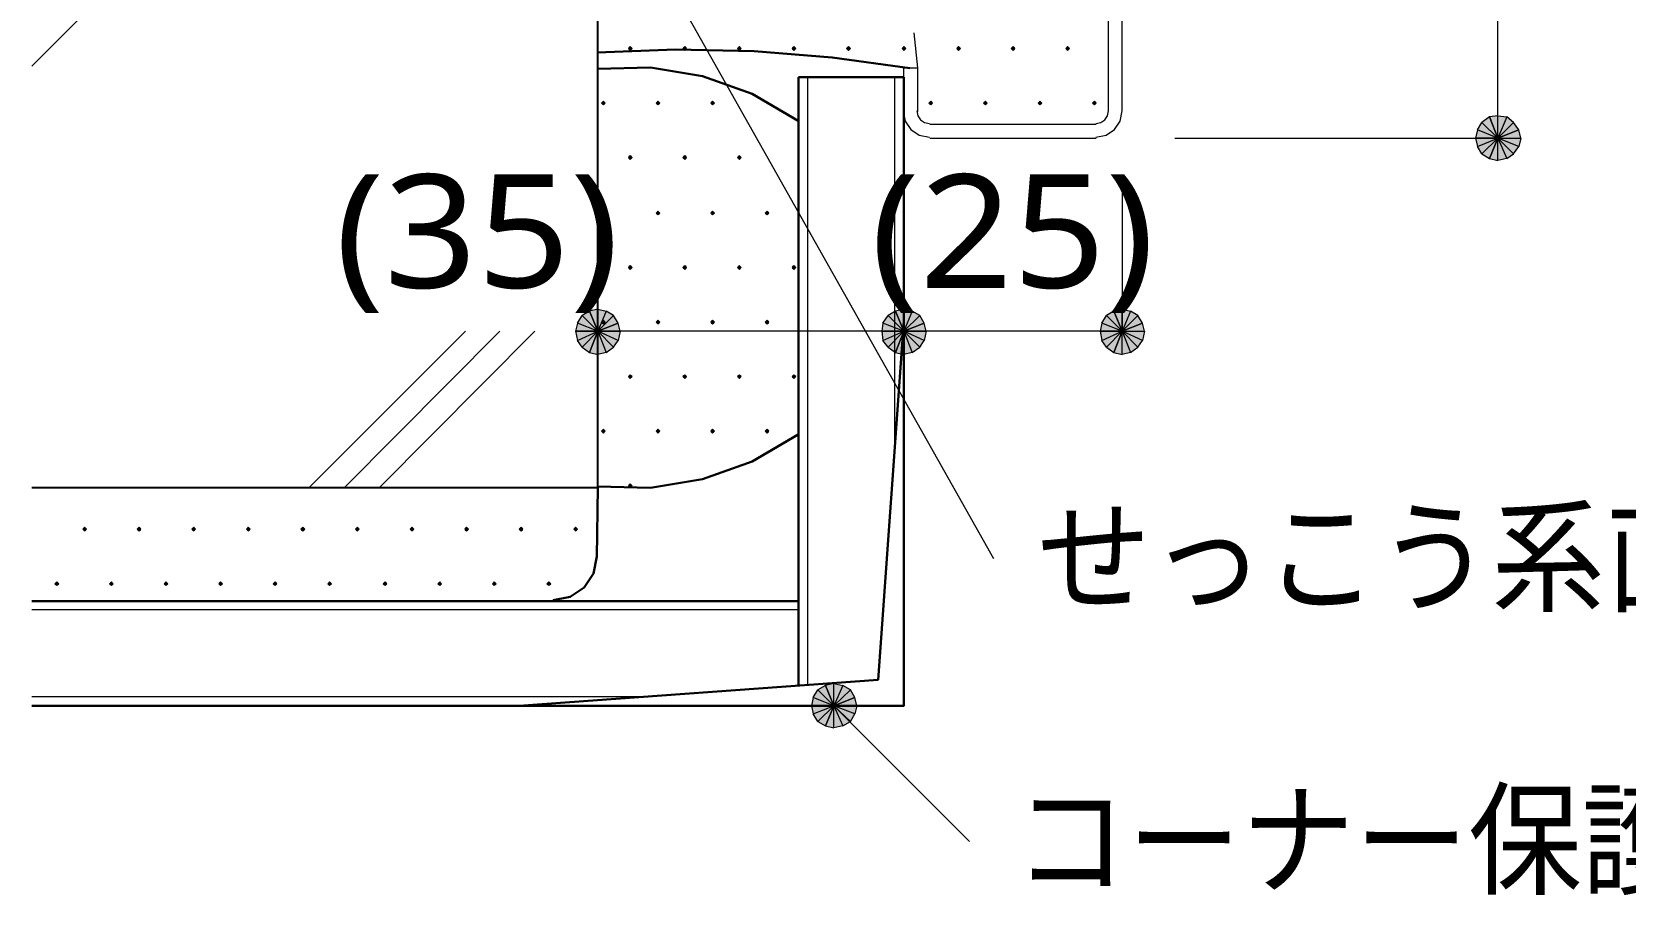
# Model space of a CAD drawing. Header units: millimetres. Extents: x 0 to 420, y 0 to 297.
# Drawn here: x 27.73 to 64.19, y 78.11 to 97.87 of the extents above; entities that cross this region are included whole.
import ezdxf
from ezdxf.enums import TextEntityAlignment as Align

# ---------------------------------------------------------------- set-up
doc = ezdxf.new("R2010")
doc.units = ezdxf.units.MM
doc.styles.add('kst32b', font='NotoSansJP-Variable.ttf')

msp = doc.modelspace()

# ---------------------------------------------------------------- hatches: boundary and pattern name
for points in [[(41.423, 97.536), (41.402, 97.515), (41.381, 97.494), (41.402, 97.472), (41.423, 97.451), (41.444, 97.472), (41.466, 97.494), (41.444, 97.515), (41.423, 97.536)], [(42.672, 97.536), (42.651, 97.515), (42.63, 97.494), (42.651, 97.472), (42.672, 97.451), (42.693, 97.472), (42.714, 97.494), (42.693, 97.515), (42.672, 97.536)], [(43.921, 97.536), (43.9, 97.515), (43.879, 97.494), (43.9, 97.472), (43.921, 97.451), (43.942, 97.472), (43.963, 97.494), (43.942, 97.515), (43.921, 97.536)], [(45.17, 97.536), (45.148, 97.515), (45.127, 97.494), (45.148, 97.472), (45.17, 97.451), (45.191, 97.472), (45.212, 97.494), (45.191, 97.515), (45.17, 97.536)], [(46.419, 97.536), (46.397, 97.515), (46.376, 97.494), (46.397, 97.472), (46.419, 97.451), (46.44, 97.472), (46.461, 97.494), (46.44, 97.515), (46.419, 97.536)], [(47.689, 97.536), (47.667, 97.515), (47.646, 97.494), (47.667, 97.472), (47.689, 97.451), (47.71, 97.472), (47.731, 97.494), (47.71, 97.515), (47.689, 97.536)], [(48.937, 97.536), (48.916, 97.515), (48.895, 97.494), (48.916, 97.472), (48.937, 97.451), (48.959, 97.472), (48.98, 97.494), (48.959, 97.515), (48.937, 97.536)], [(50.186, 97.536), (50.165, 97.515), (50.144, 97.494), (50.165, 97.472), (50.186, 97.451), (50.207, 97.472), (50.229, 97.494), (50.207, 97.515), (50.186, 97.536)], [(51.435, 97.536), (51.414, 97.515), (51.393, 97.494), (51.414, 97.472), (51.435, 97.451), (51.456, 97.472), (51.477, 97.494), (51.456, 97.515), (51.435, 97.536)], [(40.809, 96.287), (40.788, 96.266), (40.767, 96.245), (40.788, 96.224), (40.809, 96.202), (40.83, 96.224), (40.852, 96.245), (40.83, 96.266), (40.809, 96.287)], [(42.058, 96.287), (42.037, 96.266), (42.016, 96.245), (42.037, 96.224), (42.058, 96.202), (42.079, 96.224), (42.1, 96.245), (42.079, 96.266), (42.058, 96.287)], [(43.307, 96.287), (43.286, 96.266), (43.265, 96.245), (43.286, 96.224), (43.307, 96.202), (43.328, 96.224), (43.349, 96.245), (43.328, 96.266), (43.307, 96.287)], [(48.302, 96.287), (48.281, 96.266), (48.26, 96.245), (48.281, 96.224), (48.302, 96.202), (48.323, 96.224), (48.345, 96.245), (48.323, 96.266), (48.302, 96.287)], [(49.551, 96.287), (49.53, 96.266), (49.509, 96.245), (49.53, 96.224), (49.551, 96.202), (49.572, 96.224), (49.594, 96.245), (49.572, 96.266), (49.551, 96.287)], [(50.8, 96.287), (50.779, 96.266), (50.758, 96.245), (50.779, 96.224), (50.8, 96.202), (50.821, 96.224), (50.842, 96.245), (50.821, 96.266), (50.8, 96.287)], [(52.049, 96.287), (52.028, 96.266), (52.007, 96.245), (52.028, 96.224), (52.049, 96.202), (52.07, 96.224), (52.091, 96.245), (52.07, 96.266), (52.049, 96.287)], [(61.764, 95.631), (61.637, 95.8), (61.278, 95.441), (61.764, 95.631)], [(41.423, 95.038), (41.402, 95.017), (41.381, 94.996), (41.402, 94.975), (41.423, 94.954), (41.444, 94.975), (41.466, 94.996), (41.444, 95.017), (41.423, 95.038)], [(42.672, 95.038), (42.651, 95.017), (42.63, 94.996), (42.651, 94.975), (42.672, 94.954), (42.693, 94.975), (42.714, 94.996), (42.693, 95.017), (42.672, 95.038)], [(43.921, 95.038), (43.9, 95.017), (43.879, 94.996), (43.9, 94.975), (43.921, 94.954), (43.942, 94.975), (43.963, 94.996), (43.942, 95.017), (43.921, 95.038)], [(40.809, 93.768), (40.788, 93.747), (40.767, 93.726), (40.788, 93.705), (40.809, 93.684), (40.83, 93.705), (40.852, 93.726), (40.83, 93.747), (40.809, 93.768)], [(42.058, 93.768), (42.037, 93.747), (42.016, 93.726), (42.037, 93.705), (42.058, 93.684), (42.079, 93.705), (42.1, 93.726), (42.079, 93.747), (42.058, 93.768)], [(43.307, 93.768), (43.286, 93.747), (43.265, 93.726), (43.286, 93.705), (43.307, 93.684), (43.328, 93.705), (43.349, 93.726), (43.328, 93.747), (43.307, 93.768)], [(44.556, 93.768), (44.535, 93.747), (44.514, 93.726), (44.535, 93.705), (44.556, 93.684), (44.577, 93.705), (44.598, 93.726), (44.577, 93.747), (44.556, 93.768)], [(41.423, 92.52), (41.402, 92.498), (41.381, 92.477), (41.402, 92.456), (41.423, 92.435), (41.444, 92.456), (41.466, 92.477), (41.444, 92.498), (41.423, 92.52)], [(42.672, 92.52), (42.651, 92.498), (42.63, 92.477), (42.651, 92.456), (42.672, 92.435), (42.693, 92.456), (42.714, 92.477), (42.693, 92.498), (42.672, 92.52)], [(43.921, 92.52), (43.9, 92.498), (43.879, 92.477), (43.9, 92.456), (43.921, 92.435), (43.942, 92.456), (43.963, 92.477), (43.942, 92.498), (43.921, 92.52)], [(45.17, 92.52), (45.148, 92.498), (45.127, 92.477), (45.148, 92.456), (45.17, 92.435), (45.191, 92.456), (45.212, 92.477), (45.191, 92.498), (45.17, 92.52)], [(41.148, 91.207), (41.042, 91.377), (40.682, 91.017), (41.148, 91.207)], [(40.809, 91.271), (40.788, 91.25), (40.767, 91.228), (40.788, 91.207), (40.809, 91.186), (40.83, 91.207), (40.852, 91.228), (40.83, 91.25), (40.809, 91.271)], [(42.058, 91.271), (42.037, 91.25), (42.016, 91.228), (42.037, 91.207), (42.058, 91.186), (42.079, 91.207), (42.1, 91.228), (42.079, 91.25), (42.058, 91.271)], [(43.307, 91.271), (43.286, 91.25), (43.265, 91.228), (43.286, 91.207), (43.307, 91.186), (43.328, 91.207), (43.349, 91.228), (43.328, 91.25), (43.307, 91.271)], [(44.556, 91.271), (44.535, 91.25), (44.514, 91.228), (44.535, 91.207), (44.556, 91.186), (44.577, 91.207), (44.598, 91.228), (44.577, 91.25), (44.556, 91.271)], [(48.154, 91.207), (48.048, 91.377), (47.689, 91.017), (48.154, 91.207)], [(53.15, 91.207), (53.044, 91.377), (52.684, 91.017), (53.15, 91.207)], [(41.423, 90.022), (41.402, 90.001), (41.381, 89.979), (41.402, 89.958), (41.423, 89.937), (41.444, 89.958), (41.466, 89.979), (41.444, 90.001), (41.423, 90.022)], [(42.672, 90.022), (42.651, 90.001), (42.63, 89.979), (42.651, 89.958), (42.672, 89.937), (42.693, 89.958), (42.714, 89.979), (42.693, 90.001), (42.672, 90.022)], [(43.921, 90.022), (43.9, 90.001), (43.879, 89.979), (43.9, 89.958), (43.921, 89.937), (43.942, 89.958), (43.963, 89.979), (43.942, 90.001), (43.921, 90.022)], [(45.17, 90.022), (45.148, 90.001), (45.127, 89.979), (45.148, 89.958), (45.17, 89.937), (45.191, 89.958), (45.212, 89.979), (45.191, 90.001), (45.17, 90.022)], [(40.809, 88.773), (40.788, 88.752), (40.767, 88.731), (40.788, 88.709), (40.809, 88.688), (40.83, 88.709), (40.852, 88.731), (40.83, 88.752), (40.809, 88.773)], [(42.058, 88.773), (42.037, 88.752), (42.016, 88.731), (42.037, 88.709), (42.058, 88.688), (42.079, 88.709), (42.1, 88.731), (42.079, 88.752), (42.058, 88.773)], [(43.307, 88.773), (43.286, 88.752), (43.265, 88.731), (43.286, 88.709), (43.307, 88.688), (43.328, 88.709), (43.349, 88.731), (43.328, 88.752), (43.307, 88.773)], [(44.556, 88.773), (44.535, 88.752), (44.514, 88.731), (44.535, 88.709), (44.556, 88.688), (44.577, 88.709), (44.598, 88.731), (44.577, 88.752), (44.556, 88.773)], [(41.423, 87.524), (41.402, 87.503), (41.381, 87.482), (41.402, 87.461), (41.423, 87.439), (41.444, 87.461), (41.466, 87.482), (41.444, 87.503), (41.423, 87.524)], [(28.935, 86.529), (28.914, 86.508), (28.893, 86.487), (28.914, 86.466), (28.935, 86.445), (28.956, 86.466), (28.977, 86.487), (28.956, 86.508), (28.935, 86.529)], [(30.184, 86.529), (30.162, 86.508), (30.141, 86.487), (30.162, 86.466), (30.184, 86.445), (30.205, 86.466), (30.226, 86.487), (30.205, 86.508), (30.184, 86.529)], [(31.432, 86.529), (31.411, 86.508), (31.39, 86.487), (31.411, 86.466), (31.432, 86.445), (31.454, 86.466), (31.475, 86.487), (31.454, 86.508), (31.432, 86.529)], [(32.681, 86.529), (32.66, 86.508), (32.639, 86.487), (32.66, 86.466), (32.681, 86.445), (32.703, 86.466), (32.724, 86.487), (32.703, 86.508), (32.681, 86.529)], [(33.93, 86.529), (33.909, 86.508), (33.888, 86.487), (33.909, 86.466), (33.93, 86.445), (33.951, 86.466), (33.973, 86.487), (33.951, 86.508), (33.93, 86.529)], [(35.179, 86.529), (35.158, 86.508), (35.137, 86.487), (35.158, 86.466), (35.179, 86.445), (35.2, 86.466), (35.221, 86.487), (35.2, 86.508), (35.179, 86.529)], [(36.428, 86.529), (36.407, 86.508), (36.386, 86.487), (36.407, 86.466), (36.428, 86.445), (36.449, 86.466), (36.47, 86.487), (36.449, 86.508), (36.428, 86.529)], [(37.677, 86.529), (37.655, 86.508), (37.634, 86.487), (37.655, 86.466), (37.677, 86.445), (37.698, 86.466), (37.719, 86.487), (37.698, 86.508), (37.677, 86.529)], [(38.925, 86.529), (38.904, 86.508), (38.883, 86.487), (38.904, 86.466), (38.925, 86.445), (38.947, 86.466), (38.968, 86.487), (38.947, 86.508), (38.925, 86.529)], [(40.174, 86.529), (40.153, 86.508), (40.132, 86.487), (40.153, 86.466), (40.174, 86.445), (40.196, 86.466), (40.217, 86.487), (40.196, 86.508), (40.174, 86.529)], [(28.3, 85.28), (28.279, 85.259), (28.257, 85.238), (28.279, 85.217), (28.3, 85.196), (28.321, 85.217), (28.342, 85.238), (28.321, 85.259), (28.3, 85.28)], [(29.549, 85.28), (29.528, 85.259), (29.506, 85.238), (29.528, 85.217), (29.549, 85.196), (29.57, 85.217), (29.591, 85.238), (29.57, 85.259), (29.549, 85.28)], [(30.798, 85.28), (30.776, 85.259), (30.755, 85.238), (30.776, 85.217), (30.798, 85.196), (30.819, 85.217), (30.84, 85.238), (30.819, 85.259), (30.798, 85.28)], [(32.046, 85.28), (32.025, 85.259), (32.004, 85.238), (32.025, 85.217), (32.046, 85.196), (32.068, 85.217), (32.089, 85.238), (32.068, 85.259), (32.046, 85.28)], [(33.295, 85.28), (33.274, 85.259), (33.253, 85.238), (33.274, 85.217), (33.295, 85.196), (33.316, 85.217), (33.337, 85.238), (33.316, 85.259), (33.295, 85.28)], [(34.544, 85.28), (34.523, 85.259), (34.502, 85.238), (34.523, 85.217), (34.544, 85.196), (34.565, 85.217), (34.586, 85.238), (34.565, 85.259), (34.544, 85.28)], [(35.814, 85.28), (35.793, 85.259), (35.772, 85.238), (35.793, 85.217), (35.814, 85.196), (35.835, 85.217), (35.856, 85.238), (35.835, 85.259), (35.814, 85.28)], [(37.063, 85.28), (37.042, 85.259), (37.021, 85.238), (37.042, 85.217), (37.063, 85.196), (37.084, 85.217), (37.105, 85.238), (37.084, 85.259), (37.063, 85.28)], [(38.312, 85.28), (38.291, 85.259), (38.269, 85.238), (38.291, 85.217), (38.312, 85.196), (38.333, 85.217), (38.354, 85.238), (38.333, 85.259), (38.312, 85.28)], [(39.561, 85.28), (39.539, 85.259), (39.518, 85.238), (39.539, 85.217), (39.561, 85.196), (39.582, 85.217), (39.603, 85.238), (39.582, 85.259), (39.561, 85.28)], [(46.567, 82.635), (46.461, 82.804), (46.08, 82.444), (46.567, 82.635)]]:
    msp.add_hatch(color=7).paths.add_polyline_path(points)
h = msp.add_hatch(color=7)
h.paths.add_polyline_path([(61.087, 95.927), (60.918, 95.8), (61.278, 95.441), (61.087, 95.927)])
h.paths.add_polyline_path([(60.918, 95.8), (61.278, 95.441), (60.812, 95.631), (60.918, 95.8)])
h.paths.add_polyline_path([(61.278, 95.441), (60.812, 95.631), (60.77, 95.441), (61.278, 95.441)])
h = msp.add_hatch(color=7)
h.paths.add_polyline_path([(61.637, 95.8), (61.489, 95.927), (61.278, 95.441), (61.637, 95.8)])
h.paths.add_polyline_path([(61.489, 95.927), (61.278, 95.441), (61.278, 95.948), (61.489, 95.927)])
h.paths.add_polyline_path([(61.278, 95.441), (61.278, 95.948), (61.087, 95.927), (61.278, 95.441)])
h = msp.add_hatch(color=7)
h.paths.add_polyline_path([(61.637, 95.081), (61.764, 95.25), (61.278, 95.441), (61.637, 95.081)])
h.paths.add_polyline_path([(61.764, 95.25), (61.278, 95.441), (61.807, 95.441), (61.764, 95.25)])
h.paths.add_polyline_path([(61.278, 95.441), (61.807, 95.441), (61.764, 95.631), (61.278, 95.441)])
h = msp.add_hatch(color=7)
h.paths.add_polyline_path([(60.77, 95.441), (60.812, 95.25), (61.278, 95.441), (60.77, 95.441)])
h.paths.add_polyline_path([(60.812, 95.25), (61.278, 95.441), (60.918, 95.081), (60.812, 95.25)])
h.paths.add_polyline_path([(61.278, 95.441), (60.918, 95.081), (61.087, 94.975), (61.278, 95.441)])
h = msp.add_hatch(color=7)
h.paths.add_polyline_path([(61.087, 94.975), (61.278, 94.932), (61.278, 95.441), (61.087, 94.975)])
h.paths.add_polyline_path([(61.278, 94.932), (61.278, 95.441), (61.489, 94.975), (61.278, 94.932)])
h.paths.add_polyline_path([(61.278, 95.441), (61.489, 94.975), (61.637, 95.081), (61.278, 95.441)])
h = msp.add_hatch(color=7)
h.paths.add_polyline_path([(40.492, 91.482), (40.323, 91.377), (40.682, 91.017), (40.492, 91.482)])
h.paths.add_polyline_path([(40.323, 91.377), (40.682, 91.017), (40.217, 91.207), (40.323, 91.377)])
h.paths.add_polyline_path([(40.682, 91.017), (40.217, 91.207), (40.174, 91.017), (40.682, 91.017)])
h = msp.add_hatch(color=7)
h.paths.add_polyline_path([(41.042, 91.377), (40.873, 91.482), (40.682, 91.017), (41.042, 91.377)])
h.paths.add_polyline_path([(40.873, 91.482), (40.682, 91.017), (40.682, 91.525), (40.873, 91.482)])
h.paths.add_polyline_path([(40.682, 91.017), (40.682, 91.525), (40.492, 91.482), (40.682, 91.017)])
h = msp.add_hatch(color=7)
h.paths.add_polyline_path([(41.042, 90.657), (41.148, 90.805), (40.682, 91.017), (41.042, 90.657)])
h.paths.add_polyline_path([(41.148, 90.805), (40.682, 91.017), (41.19, 91.017), (41.148, 90.805)])
h.paths.add_polyline_path([(40.682, 91.017), (41.19, 91.017), (41.148, 91.207), (40.682, 91.017)])
h = msp.add_hatch(color=7)
h.paths.add_polyline_path([(47.498, 91.482), (47.329, 91.377), (47.689, 91.017), (47.498, 91.482)])
h.paths.add_polyline_path([(47.329, 91.377), (47.689, 91.017), (47.202, 91.207), (47.329, 91.377)])
h.paths.add_polyline_path([(47.689, 91.017), (47.202, 91.207), (47.18, 91.017), (47.689, 91.017)])
h = msp.add_hatch(color=7)
h.paths.add_polyline_path([(48.048, 91.377), (47.879, 91.482), (47.689, 91.017), (48.048, 91.377)])
h.paths.add_polyline_path([(47.879, 91.482), (47.689, 91.017), (47.689, 91.525), (47.879, 91.482)])
h.paths.add_polyline_path([(47.689, 91.017), (47.689, 91.525), (47.498, 91.482), (47.689, 91.017)])
h = msp.add_hatch(color=7)
h.paths.add_polyline_path([(48.048, 90.657), (48.154, 90.805), (47.689, 91.017), (48.048, 90.657)])
h.paths.add_polyline_path([(48.154, 90.805), (47.689, 91.017), (48.196, 91.017), (48.154, 90.805)])
h.paths.add_polyline_path([(47.689, 91.017), (48.196, 91.017), (48.154, 91.207), (47.689, 91.017)])
h = msp.add_hatch(color=7)
h.paths.add_polyline_path([(52.493, 91.482), (52.324, 91.377), (52.684, 91.017), (52.493, 91.482)])
h.paths.add_polyline_path([(52.324, 91.377), (52.684, 91.017), (52.218, 91.207), (52.324, 91.377)])
h.paths.add_polyline_path([(52.684, 91.017), (52.218, 91.207), (52.176, 91.017), (52.684, 91.017)])
h = msp.add_hatch(color=7)
h.paths.add_polyline_path([(53.044, 91.377), (52.874, 91.482), (52.684, 91.017), (53.044, 91.377)])
h.paths.add_polyline_path([(52.874, 91.482), (52.684, 91.017), (52.684, 91.525), (52.874, 91.482)])
h.paths.add_polyline_path([(52.684, 91.017), (52.684, 91.525), (52.493, 91.482), (52.684, 91.017)])
h = msp.add_hatch(color=7)
h.paths.add_polyline_path([(53.044, 90.657), (53.15, 90.805), (52.684, 91.017), (53.044, 90.657)])
h.paths.add_polyline_path([(53.15, 90.805), (52.684, 91.017), (53.192, 91.017), (53.15, 90.805)])
h.paths.add_polyline_path([(52.684, 91.017), (53.192, 91.017), (53.15, 91.207), (52.684, 91.017)])
h = msp.add_hatch(color=7)
h.paths.add_polyline_path([(40.174, 91.017), (40.217, 90.805), (40.682, 91.017), (40.174, 91.017)])
h.paths.add_polyline_path([(40.217, 90.805), (40.682, 91.017), (40.323, 90.657), (40.217, 90.805)])
h.paths.add_polyline_path([(40.682, 91.017), (40.323, 90.657), (40.492, 90.53), (40.682, 91.017)])
h = msp.add_hatch(color=7)
h.paths.add_polyline_path([(40.492, 90.53), (40.682, 90.487), (40.682, 91.017), (40.492, 90.53)])
h.paths.add_polyline_path([(40.682, 90.487), (40.682, 91.017), (40.873, 90.53), (40.682, 90.487)])
h.paths.add_polyline_path([(40.682, 91.017), (40.873, 90.53), (41.042, 90.657), (40.682, 91.017)])
h = msp.add_hatch(color=7)
h.paths.add_polyline_path([(47.18, 91.017), (47.202, 90.805), (47.689, 91.017), (47.18, 91.017)])
h.paths.add_polyline_path([(47.202, 90.805), (47.689, 91.017), (47.329, 90.657), (47.202, 90.805)])
h.paths.add_polyline_path([(47.689, 91.017), (47.329, 90.657), (47.498, 90.53), (47.689, 91.017)])
h = msp.add_hatch(color=7)
h.paths.add_polyline_path([(47.498, 90.53), (47.689, 90.487), (47.689, 91.017), (47.498, 90.53)])
h.paths.add_polyline_path([(47.689, 90.487), (47.689, 91.017), (47.879, 90.53), (47.689, 90.487)])
h.paths.add_polyline_path([(47.689, 91.017), (47.879, 90.53), (48.048, 90.657), (47.689, 91.017)])
h = msp.add_hatch(color=7)
h.paths.add_polyline_path([(52.176, 91.017), (52.218, 90.805), (52.684, 91.017), (52.176, 91.017)])
h.paths.add_polyline_path([(52.218, 90.805), (52.684, 91.017), (52.324, 90.657), (52.218, 90.805)])
h.paths.add_polyline_path([(52.684, 91.017), (52.324, 90.657), (52.493, 90.53), (52.684, 91.017)])
h = msp.add_hatch(color=7)
h.paths.add_polyline_path([(52.493, 90.53), (52.684, 90.487), (52.684, 91.017), (52.493, 90.53)])
h.paths.add_polyline_path([(52.684, 90.487), (52.684, 91.017), (52.874, 90.53), (52.684, 90.487)])
h.paths.add_polyline_path([(52.684, 91.017), (52.874, 90.53), (53.044, 90.657), (52.684, 91.017)])
h = msp.add_hatch(color=7)
h.paths.add_polyline_path([(45.889, 82.91), (45.72, 82.804), (46.08, 82.444), (45.889, 82.91)])
h.paths.add_polyline_path([(45.72, 82.804), (46.08, 82.444), (45.614, 82.635), (45.72, 82.804)])
h.paths.add_polyline_path([(46.08, 82.444), (45.614, 82.635), (45.572, 82.444), (46.08, 82.444)])
h = msp.add_hatch(color=7)
h.paths.add_polyline_path([(46.461, 82.804), (46.291, 82.91), (46.08, 82.444), (46.461, 82.804)])
h.paths.add_polyline_path([(46.291, 82.91), (46.08, 82.444), (46.08, 82.952), (46.291, 82.91)])
h.paths.add_polyline_path([(46.08, 82.444), (46.08, 82.952), (45.889, 82.91), (46.08, 82.444)])
h = msp.add_hatch(color=7)
h.paths.add_polyline_path([(45.572, 82.444), (45.614, 82.254), (46.08, 82.444), (45.572, 82.444)])
h.paths.add_polyline_path([(45.614, 82.254), (46.08, 82.444), (45.72, 82.084), (45.614, 82.254)])
h.paths.add_polyline_path([(46.08, 82.444), (45.72, 82.084), (45.889, 81.979), (46.08, 82.444)])
h = msp.add_hatch(color=7)
h.paths.add_polyline_path([(45.889, 81.979), (46.08, 81.936), (46.08, 82.444), (45.889, 81.979)])
h.paths.add_polyline_path([(46.08, 81.936), (46.08, 82.444), (46.291, 81.979), (46.08, 81.936)])
h.paths.add_polyline_path([(46.08, 82.444), (46.291, 81.979), (46.461, 82.084), (46.08, 82.444)])
h = msp.add_hatch(color=7)
h.paths.add_polyline_path([(46.461, 82.084), (46.567, 82.254), (46.08, 82.444), (46.461, 82.084)])
h.paths.add_polyline_path([(46.567, 82.254), (46.08, 82.444), (46.609, 82.444), (46.567, 82.254)])
h.paths.add_polyline_path([(46.08, 82.444), (46.609, 82.444), (46.567, 82.635), (46.08, 82.444)])

# ---------------------------------------------------------------- linework, layer by layer
at = {"lineweight": 13}
for points in [[(53.89, 95.441), (61.278, 95.441), (61.278, 115.443)], [(49.742, 85.81), (36.153, 109.94)], [(39.074, 108.437), (27.728, 97.091)], [(52.366, 96.054), (52.366, 105.854)], [(52.684, 96.054), (52.684, 105.854)], [(48.006, 97.049), (47.921, 97.854)], [(47.689, 96.054), (47.689, 97.049), (48.006, 97.049)], [(48.006, 96.054), (48.006, 97.049)], [(45.487, 82.91), (45.487, 96.837)], [(47.477, 88.455), (47.477, 96.837)], [(47.667, 96.065), (47.715, 95.83), (47.844, 95.638), (48.036, 95.509), (48.271, 95.462)], [(47.985, 96.065), (48.007, 95.954), (48.069, 95.863), (48.159, 95.802), (48.271, 95.779)], [(52.081, 95.779), (52.192, 95.802), (52.283, 95.863), (52.344, 95.954), (52.366, 96.065)], [(52.081, 95.462), (52.315, 95.509), (52.507, 95.638), (52.636, 95.83), (52.684, 96.065)], [(48.281, 95.758), (52.091, 95.758)], [(48.281, 95.441), (52.091, 95.441)], [(52.684, 94.425), (52.684, 91.017)], [(37.655, 91.017), (34.078, 87.439)], [(38.439, 91.017), (34.883, 87.439)], [(39.243, 91.017), (35.687, 87.439)], [(52.684, 91.017), (47.689, 91.017), (40.682, 91.017)], [(27.728, 84.646), (45.275, 84.646)], [(27.728, 82.656), (41.677, 82.656)], [(46.08, 82.444), (49.191, 79.333)]]:
    msp.add_lwpolyline(points, dxfattribs=at)
at = {"lineweight": 25}
msp.add_lwpolyline([(27.728, 87.439), (40.682, 87.439), (40.682, 108.437)], dxfattribs=at)
at = {"lineweight": 30}
for points in [[(47.826, 97.041), (46.047, 97.291), (44.258, 97.435), (42.463, 97.471), (40.668, 97.401)], [(45.266, 95.837), (44.216, 96.452), (43.081, 96.861), (41.89, 97.055), (40.673, 97.026)], [(41.677, 82.444), (47.689, 82.444), (47.689, 96.837)], [(45.275, 82.91), (45.275, 96.837)], [(45.275, 96.837), (47.689, 96.837)], [(47.689, 91.25), (47.096, 83.037), (38.883, 82.444)], [(40.673, 87.463), (41.89, 87.434), (43.081, 87.628), (44.216, 88.036), (45.266, 88.652)], [(40.661, 85.852), (40.682, 87.439)], [(39.656, 84.857), (40.047, 84.936), (40.367, 85.152), (40.582, 85.471), (40.661, 85.863)], [(27.728, 84.836), (45.275, 84.836)], [(27.728, 82.444), (41.677, 82.444)]]:
    msp.add_lwpolyline(points, dxfattribs=at)
at = {"lineweight": 0}
for points in [[(41.423, 97.536), (41.402, 97.515), (41.381, 97.494), (41.402, 97.472), (41.423, 97.451), (41.444, 97.472), (41.466, 97.494), (41.444, 97.515)], [(42.672, 97.536), (42.651, 97.515), (42.63, 97.494), (42.651, 97.472), (42.672, 97.451), (42.693, 97.472), (42.714, 97.494), (42.693, 97.515)], [(43.921, 97.536), (43.9, 97.515), (43.879, 97.494), (43.9, 97.472), (43.921, 97.451), (43.942, 97.472), (43.963, 97.494), (43.942, 97.515)], [(45.17, 97.536), (45.148, 97.515), (45.127, 97.494), (45.148, 97.472), (45.17, 97.451), (45.191, 97.472), (45.212, 97.494), (45.191, 97.515)], [(46.419, 97.536), (46.397, 97.515), (46.376, 97.494), (46.397, 97.472), (46.419, 97.451), (46.44, 97.472), (46.461, 97.494), (46.44, 97.515)], [(47.689, 97.536), (47.667, 97.515), (47.646, 97.494), (47.667, 97.472), (47.689, 97.451), (47.71, 97.472), (47.731, 97.494), (47.71, 97.515)], [(48.937, 97.536), (48.916, 97.515), (48.895, 97.494), (48.916, 97.472), (48.937, 97.451), (48.959, 97.472), (48.98, 97.494), (48.959, 97.515)], [(50.186, 97.536), (50.165, 97.515), (50.144, 97.494), (50.165, 97.472), (50.186, 97.451), (50.207, 97.472), (50.229, 97.494), (50.207, 97.515)], [(51.435, 97.536), (51.414, 97.515), (51.393, 97.494), (51.414, 97.472), (51.435, 97.451), (51.456, 97.472), (51.477, 97.494), (51.456, 97.515)], [(40.809, 96.287), (40.788, 96.266), (40.767, 96.245), (40.788, 96.224), (40.809, 96.202), (40.83, 96.224), (40.852, 96.245), (40.83, 96.266)], [(42.058, 96.287), (42.037, 96.266), (42.016, 96.245), (42.037, 96.224), (42.058, 96.202), (42.079, 96.224), (42.1, 96.245), (42.079, 96.266)], [(43.307, 96.287), (43.286, 96.266), (43.265, 96.245), (43.286, 96.224), (43.307, 96.202), (43.328, 96.224), (43.349, 96.245), (43.328, 96.266)], [(48.302, 96.287), (48.281, 96.266), (48.26, 96.245), (48.281, 96.224), (48.302, 96.202), (48.323, 96.224), (48.345, 96.245), (48.323, 96.266)], [(49.551, 96.287), (49.53, 96.266), (49.509, 96.245), (49.53, 96.224), (49.551, 96.202), (49.572, 96.224), (49.594, 96.245), (49.572, 96.266)], [(50.8, 96.287), (50.779, 96.266), (50.758, 96.245), (50.779, 96.224), (50.8, 96.202), (50.821, 96.224), (50.842, 96.245), (50.821, 96.266)], [(52.049, 96.287), (52.028, 96.266), (52.007, 96.245), (52.028, 96.224), (52.049, 96.202), (52.07, 96.224), (52.091, 96.245), (52.07, 96.266)], [(61.087, 95.927), (60.918, 95.8), (61.278, 95.441)], [(61.278, 95.441), (61.278, 95.948), (61.087, 95.927)], [(61.489, 95.927), (61.278, 95.441), (61.278, 95.948)], [(61.637, 95.8), (61.489, 95.927), (61.278, 95.441)], [(61.278, 95.441), (60.812, 95.631), (60.77, 95.441)], [(60.918, 95.8), (61.278, 95.441), (60.812, 95.631)], [(61.764, 95.631), (61.637, 95.8), (61.278, 95.441)], [(61.278, 95.441), (61.807, 95.441), (61.764, 95.631)], [(60.77, 95.441), (60.812, 95.25), (61.278, 95.441)], [(60.812, 95.25), (61.278, 95.441), (60.918, 95.081)], [(61.278, 95.441), (60.918, 95.081), (61.087, 94.975)], [(61.087, 94.975), (61.278, 94.932), (61.278, 95.441)], [(61.278, 94.932), (61.278, 95.441), (61.489, 94.975)], [(61.278, 95.441), (61.489, 94.975), (61.637, 95.081)], [(61.637, 95.081), (61.764, 95.25), (61.278, 95.441)], [(61.764, 95.25), (61.278, 95.441), (61.807, 95.441)], [(41.423, 95.038), (41.402, 95.017), (41.381, 94.996), (41.402, 94.975), (41.423, 94.954), (41.444, 94.975), (41.466, 94.996), (41.444, 95.017)], [(42.672, 95.038), (42.651, 95.017), (42.63, 94.996), (42.651, 94.975), (42.672, 94.954), (42.693, 94.975), (42.714, 94.996), (42.693, 95.017)], [(43.921, 95.038), (43.9, 95.017), (43.879, 94.996), (43.9, 94.975), (43.921, 94.954), (43.942, 94.975), (43.963, 94.996), (43.942, 95.017)], [(40.809, 93.768), (40.788, 93.747), (40.767, 93.726), (40.788, 93.705), (40.809, 93.684), (40.83, 93.705), (40.852, 93.726), (40.83, 93.747)], [(42.058, 93.768), (42.037, 93.747), (42.016, 93.726), (42.037, 93.705), (42.058, 93.684), (42.079, 93.705), (42.1, 93.726), (42.079, 93.747)], [(43.307, 93.768), (43.286, 93.747), (43.265, 93.726), (43.286, 93.705), (43.307, 93.684), (43.328, 93.705), (43.349, 93.726), (43.328, 93.747)], [(44.556, 93.768), (44.535, 93.747), (44.514, 93.726), (44.535, 93.705), (44.556, 93.684), (44.577, 93.705), (44.598, 93.726), (44.577, 93.747)], [(41.423, 92.52), (41.402, 92.498), (41.381, 92.477), (41.402, 92.456), (41.423, 92.435), (41.444, 92.456), (41.466, 92.477), (41.444, 92.498)], [(42.672, 92.52), (42.651, 92.498), (42.63, 92.477), (42.651, 92.456), (42.672, 92.435), (42.693, 92.456), (42.714, 92.477), (42.693, 92.498)], [(43.921, 92.52), (43.9, 92.498), (43.879, 92.477), (43.9, 92.456), (43.921, 92.435), (43.942, 92.456), (43.963, 92.477), (43.942, 92.498)], [(45.17, 92.52), (45.148, 92.498), (45.127, 92.477), (45.148, 92.456), (45.17, 92.435), (45.191, 92.456), (45.212, 92.477), (45.191, 92.498)], [(40.682, 91.017), (40.217, 91.207), (40.174, 91.017)], [(40.323, 91.377), (40.682, 91.017), (40.217, 91.207)], [(40.492, 91.482), (40.323, 91.377), (40.682, 91.017)], [(40.682, 91.017), (40.682, 91.525), (40.492, 91.482)], [(40.873, 91.482), (40.682, 91.017), (40.682, 91.525)], [(41.042, 91.377), (40.873, 91.482), (40.682, 91.017)], [(41.148, 91.207), (41.042, 91.377), (40.682, 91.017)], [(40.682, 91.017), (41.19, 91.017), (41.148, 91.207)], [(40.809, 91.271), (40.788, 91.25), (40.767, 91.228), (40.788, 91.207), (40.809, 91.186), (40.83, 91.207), (40.852, 91.228), (40.83, 91.25)], [(42.058, 91.271), (42.037, 91.25), (42.016, 91.228), (42.037, 91.207), (42.058, 91.186), (42.079, 91.207), (42.1, 91.228), (42.079, 91.25)], [(43.307, 91.271), (43.286, 91.25), (43.265, 91.228), (43.286, 91.207), (43.307, 91.186), (43.328, 91.207), (43.349, 91.228), (43.328, 91.25)], [(44.556, 91.271), (44.535, 91.25), (44.514, 91.228), (44.535, 91.207), (44.556, 91.186), (44.577, 91.207), (44.598, 91.228), (44.577, 91.25)], [(47.689, 91.017), (47.202, 91.207), (47.18, 91.017)], [(47.329, 91.377), (47.689, 91.017), (47.202, 91.207)], [(47.498, 91.482), (47.329, 91.377), (47.689, 91.017)], [(47.689, 91.017), (47.689, 91.525), (47.498, 91.482)], [(47.879, 91.482), (47.689, 91.017), (47.689, 91.525)], [(48.048, 91.377), (47.879, 91.482), (47.689, 91.017)], [(48.154, 91.207), (48.048, 91.377), (47.689, 91.017)], [(47.689, 91.017), (48.196, 91.017), (48.154, 91.207)], [(52.684, 91.017), (52.218, 91.207), (52.176, 91.017)], [(52.324, 91.377), (52.684, 91.017), (52.218, 91.207)], [(52.493, 91.482), (52.324, 91.377), (52.684, 91.017)], [(52.684, 91.017), (52.684, 91.525), (52.493, 91.482)], [(52.874, 91.482), (52.684, 91.017), (52.684, 91.525)], [(53.044, 91.377), (52.874, 91.482), (52.684, 91.017)], [(53.15, 91.207), (53.044, 91.377), (52.684, 91.017)], [(52.684, 91.017), (53.192, 91.017), (53.15, 91.207)], [(40.174, 91.017), (40.217, 90.805), (40.682, 91.017)], [(40.217, 90.805), (40.682, 91.017), (40.323, 90.657)], [(40.682, 91.017), (40.323, 90.657), (40.492, 90.53)], [(40.492, 90.53), (40.682, 90.487), (40.682, 91.017)], [(40.682, 90.487), (40.682, 91.017), (40.873, 90.53)], [(40.682, 91.017), (40.873, 90.53), (41.042, 90.657)], [(41.042, 90.657), (41.148, 90.805), (40.682, 91.017)], [(41.148, 90.805), (40.682, 91.017), (41.19, 91.017)], [(47.18, 91.017), (47.202, 90.805), (47.689, 91.017)], [(47.202, 90.805), (47.689, 91.017), (47.329, 90.657)], [(47.689, 91.017), (47.329, 90.657), (47.498, 90.53)], [(47.498, 90.53), (47.689, 90.487), (47.689, 91.017)], [(47.689, 90.487), (47.689, 91.017), (47.879, 90.53)], [(47.689, 91.017), (47.879, 90.53), (48.048, 90.657)], [(48.048, 90.657), (48.154, 90.805), (47.689, 91.017)], [(48.154, 90.805), (47.689, 91.017), (48.196, 91.017)], [(52.176, 91.017), (52.218, 90.805), (52.684, 91.017)], [(52.218, 90.805), (52.684, 91.017), (52.324, 90.657)], [(52.684, 91.017), (52.324, 90.657), (52.493, 90.53)], [(52.493, 90.53), (52.684, 90.487), (52.684, 91.017)], [(52.684, 90.487), (52.684, 91.017), (52.874, 90.53)], [(52.684, 91.017), (52.874, 90.53), (53.044, 90.657)], [(53.044, 90.657), (53.15, 90.805), (52.684, 91.017)], [(53.15, 90.805), (52.684, 91.017), (53.192, 91.017)], [(41.423, 90.022), (41.402, 90.001), (41.381, 89.979), (41.402, 89.958), (41.423, 89.937), (41.444, 89.958), (41.466, 89.979), (41.444, 90.001)], [(42.672, 90.022), (42.651, 90.001), (42.63, 89.979), (42.651, 89.958), (42.672, 89.937), (42.693, 89.958), (42.714, 89.979), (42.693, 90.001)], [(43.921, 90.022), (43.9, 90.001), (43.879, 89.979), (43.9, 89.958), (43.921, 89.937), (43.942, 89.958), (43.963, 89.979), (43.942, 90.001)], [(45.17, 90.022), (45.148, 90.001), (45.127, 89.979), (45.148, 89.958), (45.17, 89.937), (45.191, 89.958), (45.212, 89.979), (45.191, 90.001)], [(40.809, 88.773), (40.788, 88.752), (40.767, 88.731), (40.788, 88.709), (40.809, 88.688), (40.83, 88.709), (40.852, 88.731), (40.83, 88.752)], [(42.058, 88.773), (42.037, 88.752), (42.016, 88.731), (42.037, 88.709), (42.058, 88.688), (42.079, 88.709), (42.1, 88.731), (42.079, 88.752)], [(43.307, 88.773), (43.286, 88.752), (43.265, 88.731), (43.286, 88.709), (43.307, 88.688), (43.328, 88.709), (43.349, 88.731), (43.328, 88.752)], [(44.556, 88.773), (44.535, 88.752), (44.514, 88.731), (44.535, 88.709), (44.556, 88.688), (44.577, 88.709), (44.598, 88.731), (44.577, 88.752)], [(41.423, 87.524), (41.402, 87.503), (41.381, 87.482), (41.402, 87.461), (41.423, 87.439), (41.444, 87.461), (41.466, 87.482), (41.444, 87.503)], [(28.935, 86.529), (28.914, 86.508), (28.893, 86.487), (28.914, 86.466), (28.935, 86.445), (28.956, 86.466), (28.977, 86.487), (28.956, 86.508)], [(30.184, 86.529), (30.162, 86.508), (30.141, 86.487), (30.162, 86.466), (30.184, 86.445), (30.205, 86.466), (30.226, 86.487), (30.205, 86.508)], [(31.432, 86.529), (31.411, 86.508), (31.39, 86.487), (31.411, 86.466), (31.432, 86.445), (31.454, 86.466), (31.475, 86.487), (31.454, 86.508)], [(32.681, 86.529), (32.66, 86.508), (32.639, 86.487), (32.66, 86.466), (32.681, 86.445), (32.703, 86.466), (32.724, 86.487), (32.703, 86.508)], [(33.93, 86.529), (33.909, 86.508), (33.888, 86.487), (33.909, 86.466), (33.93, 86.445), (33.951, 86.466), (33.973, 86.487), (33.951, 86.508)], [(35.179, 86.529), (35.158, 86.508), (35.137, 86.487), (35.158, 86.466), (35.179, 86.445), (35.2, 86.466), (35.221, 86.487), (35.2, 86.508)], [(36.428, 86.529), (36.407, 86.508), (36.386, 86.487), (36.407, 86.466), (36.428, 86.445), (36.449, 86.466), (36.47, 86.487), (36.449, 86.508)], [(37.677, 86.529), (37.655, 86.508), (37.634, 86.487), (37.655, 86.466), (37.677, 86.445), (37.698, 86.466), (37.719, 86.487), (37.698, 86.508)], [(38.925, 86.529), (38.904, 86.508), (38.883, 86.487), (38.904, 86.466), (38.925, 86.445), (38.947, 86.466), (38.968, 86.487), (38.947, 86.508)], [(40.174, 86.529), (40.153, 86.508), (40.132, 86.487), (40.153, 86.466), (40.174, 86.445), (40.196, 86.466), (40.217, 86.487), (40.196, 86.508)], [(28.3, 85.28), (28.279, 85.259), (28.257, 85.238), (28.279, 85.217), (28.3, 85.196), (28.321, 85.217), (28.342, 85.238), (28.321, 85.259)], [(29.549, 85.28), (29.528, 85.259), (29.506, 85.238), (29.528, 85.217), (29.549, 85.196), (29.57, 85.217), (29.591, 85.238), (29.57, 85.259)], [(30.798, 85.28), (30.776, 85.259), (30.755, 85.238), (30.776, 85.217), (30.798, 85.196), (30.819, 85.217), (30.84, 85.238), (30.819, 85.259)], [(32.046, 85.28), (32.025, 85.259), (32.004, 85.238), (32.025, 85.217), (32.046, 85.196), (32.068, 85.217), (32.089, 85.238), (32.068, 85.259)], [(33.295, 85.28), (33.274, 85.259), (33.253, 85.238), (33.274, 85.217), (33.295, 85.196), (33.316, 85.217), (33.337, 85.238), (33.316, 85.259)], [(34.544, 85.28), (34.523, 85.259), (34.502, 85.238), (34.523, 85.217), (34.544, 85.196), (34.565, 85.217), (34.586, 85.238), (34.565, 85.259)], [(35.814, 85.28), (35.793, 85.259), (35.772, 85.238), (35.793, 85.217), (35.814, 85.196), (35.835, 85.217), (35.856, 85.238), (35.835, 85.259)], [(37.063, 85.28), (37.042, 85.259), (37.021, 85.238), (37.042, 85.217), (37.063, 85.196), (37.084, 85.217), (37.105, 85.238), (37.084, 85.259)], [(38.312, 85.28), (38.291, 85.259), (38.269, 85.238), (38.291, 85.217), (38.312, 85.196), (38.333, 85.217), (38.354, 85.238), (38.333, 85.259)], [(39.561, 85.28), (39.539, 85.259), (39.518, 85.238), (39.539, 85.217), (39.561, 85.196), (39.582, 85.217), (39.603, 85.238), (39.582, 85.259)], [(45.72, 82.804), (46.08, 82.444), (45.614, 82.635)], [(45.889, 82.91), (45.72, 82.804), (46.08, 82.444)], [(46.08, 82.444), (46.08, 82.952), (45.889, 82.91)], [(46.291, 82.91), (46.08, 82.444), (46.08, 82.952)], [(46.461, 82.804), (46.291, 82.91), (46.08, 82.444)], [(46.567, 82.635), (46.461, 82.804), (46.08, 82.444)], [(46.08, 82.444), (45.614, 82.635), (45.572, 82.444)], [(45.572, 82.444), (45.614, 82.254), (46.08, 82.444)], [(45.614, 82.254), (46.08, 82.444), (45.72, 82.084)], [(46.08, 82.444), (45.72, 82.084), (45.889, 81.979)], [(45.889, 81.979), (46.08, 81.936), (46.08, 82.444)], [(46.08, 82.444), (46.609, 82.444), (46.567, 82.635)], [(46.08, 81.936), (46.08, 82.444), (46.291, 81.979)], [(46.08, 82.444), (46.291, 81.979), (46.461, 82.084)], [(46.461, 82.084), (46.567, 82.254), (46.08, 82.444)], [(46.567, 82.254), (46.08, 82.444), (46.609, 82.444)]]:
    msp.add_lwpolyline(points, close=True, dxfattribs=at)

# ---------------------------------------------------------------- texts
at = {"style": 'kst32b'}
for s, height, p, p2 in [('(35)', 2.5989, (34.671, 92.012), (41.168, 92.012)), ('(25)', 2.5989, (46.927, 92.012), (53.424, 92.012)), ('せっこう系直張り用接着材', 2.07913, (50.737, 84.815), (81.923, 84.815)), ('コーナー保護金物等の上', 2.07913, (50.207, 78.338), (78.795, 78.338))]:
    msp.add_text(s, height=height, dxfattribs=at).set_placement(p, p2, align=Align.FIT)

doc.saveas('drawing.dxf')
